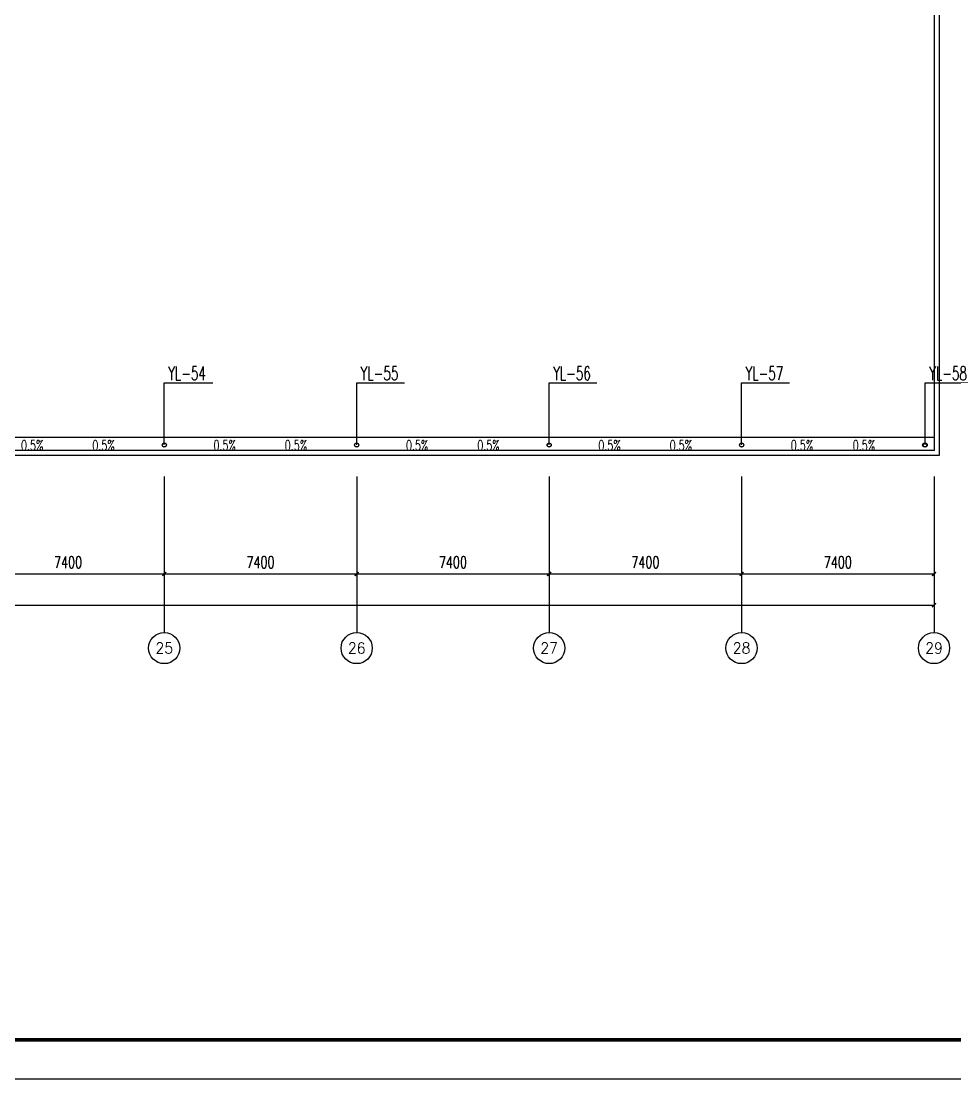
# Model space of a CAD drawing. Extents: x -409572 to -157272, y 600795 to 878326.
# Drawn here: x -218222 to -182319, y 600795 to 641471 of the extents above; entities that cross this region are included whole.
import ezdxf
from ezdxf.enums import TextEntityAlignment as Align

# ---------------------------------------------------------------- set-up
doc = ezdxf.new("R2010")
doc.units = 0
doc.header["$LTSCALE"] = 1000
doc.header["$MEASUREMENT"] = 0
doc.linetypes.add('PHANTOM2', pattern=[1.25, 0.625, -0.125, 0.125, -0.125, 0.125, -0.125])
doc.layers.get('0').update_dxf_attribs({"linetype": 'CONTINUOUS'})
doc.layers.get('DEFPOINTS').update_dxf_attribs({"linetype": 'CONTINUOUS'})
for name, color, linetype in [('AXIS', 3, 'CONTINUOUS'), ('AXIS_TEXT', 7, 'CONTINUOUS'), ('DIM_SYMB', 3, 'CONTINUOUS'), ('DIM_雨水', 3, 'CONTINUOUS'), ('PUB_TEXT', 7, 'CONTINUOUS'), ('PUB_TITLE', 4, 'CONTINUOUS'), ('TWT_TEXT', 7, 'CONTINUOUS'), ('VPIPE-雨水', 4, 'PHANTOM2')]:
    doc.layers.add(name, color=color, linetype=linetype)
doc.styles.add('_TCH_AXIS', font='COMPLEX', dxfattribs={"bigfont": 'GBCBIG'})
doc.styles.add('_TCH_DIM', font='SIMPLEX', dxfattribs={"bigfont": 'GBCBIG'})
doc.styles.add('_TWT_SERIAL', font='COMPLEX', dxfattribs={"width": 0.8, "height": 3.5, "bigfont": 'HZTXT'})
doc.styles.add('COMPLEX', font='COMPLEX')
doc.styles.add('DIM_FONT', font='SIMPLEX.shx', dxfattribs={"width": 0.7})
doc.dimstyles.new('DIMN150', dxfattribs={"dimscale": 1.5, "dimtxt": 300, "dimasz": 100, "dimexe": 250, "dimexo": 300, "dimgap": 150, "dimtad": 1, "dimdec": 0, "dimzin": 0, "dimtxsty": 'DIM_FONT', "dimblk": 'ARCHTICK', "dimcen": 0.09, "dimclrt": 7, "dimazin": 3, "dimtfac": 1, "dimtdec": 0, "dimtix": 1, "dimtmove": 0, "dimatfit": 3, "dimtolj": 1, "dimtzin": 0})

# ---------------------------------------------------------------- blocks, each defined once
blk = doc.blocks.new('_AXISO')
blk.add_circle((0, 0), 0.5)
at = {"layer": 'AXIS_TEXT', "style": 'COMPLEX', "width": 1.041667}
blk.add_attdef('A', text='', height=0.56, dxfattribs=at).set_placement((-0.25, -0.28), (0.25, -0.28), align=Align.FIT)
blk = doc.blocks.new('_ARCHTICK')
at = {"color": 0, "linetype": 'BYBLOCK', "const_width": 0.4}
blk.add_lwpolyline([(-0.5, -0.5), (0.5, 0.5)], dxfattribs=at)
blk = doc.blocks.new('*D118')
at = {"layer": 'AXIS', "color": 0}
for p, q in [((-390319, 542750), (-390319, 537875)), ((-183119, 542750), (-183119, 537875)), ((-390319, 538250), (-183119, 538250))]:
    blk.add_line(p, q, dxfattribs=at)
at = {"layer": 'DEFPOINTS', "color": 0}
for p in [(-390319, 543200), (-183119, 543200), (-183119, 538250)]:
    blk.add_point(p, dxfattribs=at)
at = {"layer": 'AXIS', "color": 0, "xscale": 150, "yscale": 150, "zscale": 150, "rotation": 180}
blk.add_blockref('_ARCHTICK', (-390319, 538250), dxfattribs=at)
at = {"layer": 'AXIS', "color": 0, "xscale": 150, "yscale": 150, "zscale": 150}
blk.add_blockref('_ARCHTICK', (-183119, 538250), dxfattribs=at)
at = {"layer": 'AXIS', "color": 7, "insert": (-286719, 538700), "char_height": 450, "attachment_point": 5, "style": 'DIM_FONT'}
blk.add_mtext('\\A1;207200', dxfattribs=at)
blk = doc.blocks.new('*D142')
at = {"layer": 'AXIS', "color": 0}
for p, q in [((-220119, 542750), (-220119, 539075)), ((-212719, 542750), (-212719, 539075)), ((-220119, 539450), (-212719, 539450))]:
    blk.add_line(p, q, dxfattribs=at)
at = {"layer": 'DEFPOINTS', "color": 0}
for p in [(-220119, 543200), (-212719, 543200), (-212719, 539450)]:
    blk.add_point(p, dxfattribs=at)
at = {"layer": 'AXIS', "color": 0, "xscale": 150, "yscale": 150, "zscale": 150, "rotation": 180}
blk.add_blockref('_ARCHTICK', (-220119, 539450), dxfattribs=at)
at = {"layer": 'AXIS', "color": 0, "xscale": 150, "yscale": 150, "zscale": 150}
blk.add_blockref('_ARCHTICK', (-212719, 539450), dxfattribs=at)
at = {"layer": 'AXIS', "color": 7, "insert": (-216419, 539900), "char_height": 450, "attachment_point": 5, "style": 'DIM_FONT'}
blk.add_mtext('\\A1;7400', dxfattribs=at)
blk = doc.blocks.new('*D143')
at = {"layer": 'AXIS', "color": 0}
for p, q in [((-212719, 542750), (-212719, 539075)), ((-205319, 542750), (-205319, 539075)), ((-212719, 539450), (-205319, 539450))]:
    blk.add_line(p, q, dxfattribs=at)
at = {"layer": 'DEFPOINTS', "color": 0}
for p in [(-212719, 543200), (-205319, 543200), (-205319, 539450)]:
    blk.add_point(p, dxfattribs=at)
at = {"layer": 'AXIS', "color": 0, "xscale": 150, "yscale": 150, "zscale": 150, "rotation": 180}
blk.add_blockref('_ARCHTICK', (-212719, 539450), dxfattribs=at)
at = {"layer": 'AXIS', "color": 0, "xscale": 150, "yscale": 150, "zscale": 150}
blk.add_blockref('_ARCHTICK', (-205319, 539450), dxfattribs=at)
at = {"layer": 'AXIS', "color": 7, "insert": (-209019, 539900), "char_height": 450, "attachment_point": 5, "style": 'DIM_FONT'}
blk.add_mtext('\\A1;7400', dxfattribs=at)
blk = doc.blocks.new('*D144')
at = {"layer": 'AXIS', "color": 0}
for p, q in [((-205319, 542750), (-205319, 539075)), ((-197919, 542750), (-197919, 539075)), ((-205319, 539450), (-197919, 539450))]:
    blk.add_line(p, q, dxfattribs=at)
at = {"layer": 'DEFPOINTS', "color": 0}
for p in [(-205319, 543200), (-197919, 543200), (-197919, 539450)]:
    blk.add_point(p, dxfattribs=at)
at = {"layer": 'AXIS', "color": 0, "xscale": 150, "yscale": 150, "zscale": 150, "rotation": 180}
blk.add_blockref('_ARCHTICK', (-205319, 539450), dxfattribs=at)
at = {"layer": 'AXIS', "color": 0, "xscale": 150, "yscale": 150, "zscale": 150}
blk.add_blockref('_ARCHTICK', (-197919, 539450), dxfattribs=at)
at = {"layer": 'AXIS', "color": 7, "insert": (-201619, 539900), "char_height": 450, "attachment_point": 5, "style": 'DIM_FONT'}
blk.add_mtext('\\A1;7400', dxfattribs=at)
blk = doc.blocks.new('*D145')
at = {"layer": 'AXIS', "color": 0}
for p, q in [((-197919, 542750), (-197919, 539075)), ((-190519, 542750), (-190519, 539075)), ((-197919, 539450), (-190519, 539450))]:
    blk.add_line(p, q, dxfattribs=at)
at = {"layer": 'DEFPOINTS', "color": 0}
for p in [(-197919, 543200), (-190519, 543200), (-190519, 539450)]:
    blk.add_point(p, dxfattribs=at)
at = {"layer": 'AXIS', "color": 0, "xscale": 150, "yscale": 150, "zscale": 150, "rotation": 180}
blk.add_blockref('_ARCHTICK', (-197919, 539450), dxfattribs=at)
at = {"layer": 'AXIS', "color": 0, "xscale": 150, "yscale": 150, "zscale": 150}
blk.add_blockref('_ARCHTICK', (-190519, 539450), dxfattribs=at)
at = {"layer": 'AXIS', "color": 7, "insert": (-194219, 539900), "char_height": 450, "attachment_point": 5, "style": 'DIM_FONT'}
blk.add_mtext('\\A1;7400', dxfattribs=at)
blk = doc.blocks.new('*D146')
at = {"layer": 'AXIS', "color": 0}
for p, q in [((-190519, 542750), (-190519, 539075)), ((-183119, 542750), (-183119, 539075)), ((-190519, 539450), (-183119, 539450))]:
    blk.add_line(p, q, dxfattribs=at)
at = {"layer": 'DEFPOINTS', "color": 0}
for p in [(-190519, 543200), (-183119, 543200), (-183119, 539450)]:
    blk.add_point(p, dxfattribs=at)
at = {"layer": 'AXIS', "color": 0, "xscale": 150, "yscale": 150, "zscale": 150, "rotation": 180}
blk.add_blockref('_ARCHTICK', (-190519, 539450), dxfattribs=at)
at = {"layer": 'AXIS', "color": 0, "xscale": 150, "yscale": 150, "zscale": 150}
blk.add_blockref('_ARCHTICK', (-183119, 539450), dxfattribs=at)
at = {"layer": 'AXIS', "color": 7, "insert": (-186819, 539900), "char_height": 450, "attachment_point": 5, "style": 'DIM_FONT'}
blk.add_mtext('\\A1;7400', dxfattribs=at)
blk = doc.blocks.new('DFD222')
at = {"color": 8}
for p, q in [((-183118.8, 580199.9), (-183118.8, 544199.9)), ((-183118.8, 544699.9), (-390318.8, 544699.9)), ((-183118.8, 544199.9), (-390318.8, 544199.9))]:
    blk.add_line(p, q, dxfattribs=at)
for points in [[(-390518.8, 592399.9), (-286368.8, 592399.9), (-286368.8, 580399.9), (-182918.8, 580399.9), (-182918.8, 543999.9), (-390518.8, 543999.9)], [(-390318.8, 592199.9), (-286568.8, 592199.9), (-286568.8, 580199.9), (-183118.8, 580199.9), (-183118.8, 544199.9), (-390318.8, 544199.9)], [(-390318.8, 592199.9), (-286568.8, 592199.9), (-286568.8, 580199.9), (-183118.8, 580199.9), (-183118.8, 544199.9), (-390318.8, 544199.9)]]:
    blk.add_lwpolyline(points, close=True, dxfattribs=at)
for centre in [(-212718.8, 544410.8), (-205318.8, 544410.8), (-197918.8, 544410.8), (-190518.8, 544410.8), (-183477.8, 544410.8)]:
    blk.add_circle(centre, 80, dxfattribs=at)
at = {"layer": 'AXIS', "color": 8}
for p, q in [((-212718.8, 543199.9), (-212718.8, 537199.9)), ((-205318.8, 543199.9), (-205318.8, 537199.9)), ((-197918.8, 543199.9), (-197918.8, 537199.9)), ((-190518.8, 543199.9), (-190518.8, 537199.9)), ((-183118.8, 543199.9), (-183118.8, 537199.9))]:
    blk.add_line(p, q, dxfattribs=at)
at = {"layer": 'DIM_SYMB', "color": 8}
for points in [[(-214430.6, 544397.8, 0, 0, 0), (-213449.9, 544397.8, 120, 0, 0), (-212999.9, 544397.8, 0, 0, 0)], [(-211006.9, 544397.8, 0, 0, 0), (-211987.6, 544397.8, 120, 0, 0), (-212437.6, 544397.8, 0, 0, 0)], [(-207030.6, 544397.8, 0, 0, 0), (-206049.9, 544397.8, 120, 0, 0), (-205599.9, 544397.8, 0, 0, 0)], [(-203606.9, 544397.8, 0, 0, 0), (-204587.6, 544397.8, 120, 0, 0), (-205037.6, 544397.8, 0, 0, 0)], [(-199630.6, 544397.8, 0, 0, 0), (-198649.9, 544397.8, 120, 0, 0), (-198199.9, 544397.8, 0, 0, 0)], [(-196206.9, 544397.8, 0, 0, 0), (-197187.6, 544397.8, 120, 0, 0), (-197637.6, 544397.8, 0, 0, 0)], [(-192230.6, 544397.8, 0, 0, 0), (-191249.9, 544397.8, 120, 0, 0), (-190799.9, 544397.8, 0, 0, 0)], [(-188806.9, 544397.8, 0, 0, 0), (-189787.6, 544397.8, 120, 0, 0), (-190237.6, 544397.8, 0, 0, 0)], [(-185189.7, 544397.8, 0, 0, 0), (-184209, 544397.8, 120, 0, 0), (-183759, 544397.8, 0, 0, 0)]]:
    blk.add_lwpolyline(points, format="xyseb", dxfattribs=at)
at = {"layer": 'AXIS', "color": 8}
ref = blk.add_blockref('_AXISO', (-212718.8, 536599.9), dxfattribs=dict(at, xscale=1200, yscale=1200, zscale=1200))
ref.add_attrib('A', '25', dxfattribs={"layer": 'AXIS_TEXT', "color": 8, "height": 419.87, "style": '_TCH_AXIS'}).set_placement((-213058.7, 536390), (-212378.9, 536390), align=Align.FIT)
ref = blk.add_blockref('_AXISO', (-205318.8, 536599.9), dxfattribs=dict(at, xscale=1200, yscale=1200, zscale=1200))
ref.add_attrib('A', '26', dxfattribs={"layer": 'AXIS_TEXT', "color": 8, "height": 428.05, "style": '_TCH_AXIS', "width": 0.970588}).set_placement((-205655.1, 536385.9), (-204982.4, 536385.9), align=Align.FIT)
ref = blk.add_blockref('_AXISO', (-197918.8, 536599.9), dxfattribs=dict(at, xscale=1200, yscale=1200, zscale=1200))
ref.add_attrib('A', '27', dxfattribs={"layer": 'AXIS_TEXT', "color": 8, "height": 419.87, "style": '_TCH_AXIS'}).set_placement((-198258.7, 536390), (-197578.9, 536390), align=Align.FIT)
ref = blk.add_blockref('_AXISO', (-190518.8, 536599.9), dxfattribs=dict(at, xscale=1200, yscale=1200, zscale=1200))
ref.add_attrib('A', '28', dxfattribs={"layer": 'AXIS_TEXT', "color": 8, "height": 419.87, "style": '_TCH_AXIS'}).set_placement((-190858.7, 536390), (-190178.9, 536390), align=Align.FIT)
ref = blk.add_blockref('_AXISO', (-183118.8, 536599.9), dxfattribs=dict(at, xscale=1200, yscale=1200, zscale=1200))
ref.add_attrib('A', '29', dxfattribs={"layer": 'AXIS_TEXT', "color": 8, "height": 428.05, "style": '_TCH_AXIS', "width": 0.970588}).set_placement((-183455.1, 536385.9), (-182782.4, 536385.9), align=Align.FIT)
at = {"layer": 'PUB_TEXT', "color": 8, "style": '_TCH_DIM', "width": 0.705882}
for p in [(-218226.9, 544206.5), (-215484.9, 544206.5), (-210826.9, 544206.5), (-208084.9, 544206.5), (-203426.9, 544206.5), (-200684.9, 544206.5), (-196026.9, 544206.5), (-193284.9, 544206.5), (-188626.9, 544206.5), (-186244, 544206.5)]:
    blk.add_text('0.5%%%', height=382.5, dxfattribs=at).set_placement(p)
at = {"layer": 'AXIS', "color": 8}
for p1, p2, distance, picture, middle in [((-390318.8, 543199.9), (-183118.8, 543199.9), -4950, '*D118', (-286718.8, 538699.9)), ((-220118.8, 543199.9), (-212718.8, 543199.9), -3750, '*D142', (-216418.8, 539899.9)), ((-212718.8, 543199.9), (-205318.8, 543199.9), -3750, '*D143', (-209018.8, 539899.9)), ((-205318.8, 543199.9), (-197918.8, 543199.9), -3750, '*D144', (-201618.8, 539899.9)), ((-197918.8, 543199.9), (-190518.8, 543199.9), -3750, '*D145', (-194218.8, 539899.9)), ((-190518.8, 543199.9), (-183118.8, 543199.9), -3750, '*D146', (-186818.8, 539899.9))]:
    dim = blk.add_aligned_dim(p1=p1, p2=p2, distance=distance, dimstyle='DIMN150', dxfattribs=at)
    dim.commit()
    dim.dimension.update_dxf_attribs({"geometry": picture, "text_midpoint": middle})

msp = doc.modelspace()

# ---------------------------------------------------------------- linework, layer by layer
at = {"layer": 'DIM_雨水'}
for p, q in [((-212718.8, 625172.6), (-212718.8, 627562.4)), ((-212718.8, 627562.4), (-210851.4, 627562.4)), ((-205318.8, 625172.6), (-205318.8, 627562.4)), ((-205318.8, 627562.4), (-203481.9, 627562.4)), ((-197918.8, 625172.6), (-197918.8, 627562.4)), ((-197918.8, 627562.4), (-196081.9, 627562.4)), ((-190518.8, 625172.6), (-190518.8, 627562.4)), ((-190518.8, 627562.4), (-188681.9, 627562.4)), ((-183456.2, 625172.6), (-183456.2, 627562.4)), ((-183456.2, 627562.4), (-181619.3, 627562.4))]:
    msp.add_line(p, q, dxfattribs=at)
at = {"layer": 'PUB_TITLE'}
msp.add_lwpolyline([(-409572, 600795), (-157272, 600795), (-157272, 689895), (-409572, 689895)], close=True, dxfattribs=at)
at = {"layer": 'PUB_TITLE', "const_width": 150}
msp.add_lwpolyline([(-405822, 602295), (-158772, 602295), (-158772, 688395), (-405822, 688395)], close=True, dxfattribs=at)
at = {"layer": 'VPIPE-雨水', "linetype": 'CONTINUOUS'}
for centre in [(-212718.8, 625172.6), (-205318.8, 625172.6), (-197918.8, 625172.6), (-190518.8, 625172.6), (-183456.2, 625172.6)]:
    msp.add_circle(centre, 75, dxfattribs=at)

# ---------------------------------------------------------------- block references
msp.add_blockref('DFD222', (0, 80761.9))

# ---------------------------------------------------------------- texts
at = {"layer": 'TWT_TEXT', "style": '_TWT_SERIAL', "width": 0.64}
for s, p in [('YL-54', (-212572.4, 627667.4)), ('YL-55', (-205170.9, 627667.4)), ('YL-56', (-197770.9, 627667.4)), ('YL-57', (-190370.9, 627667.4)), ('YL-58', (-183308.3, 627667.4))]:
    msp.add_text(s, height=525, dxfattribs=at).set_placement(p)

doc.saveas('drawing.dxf')
